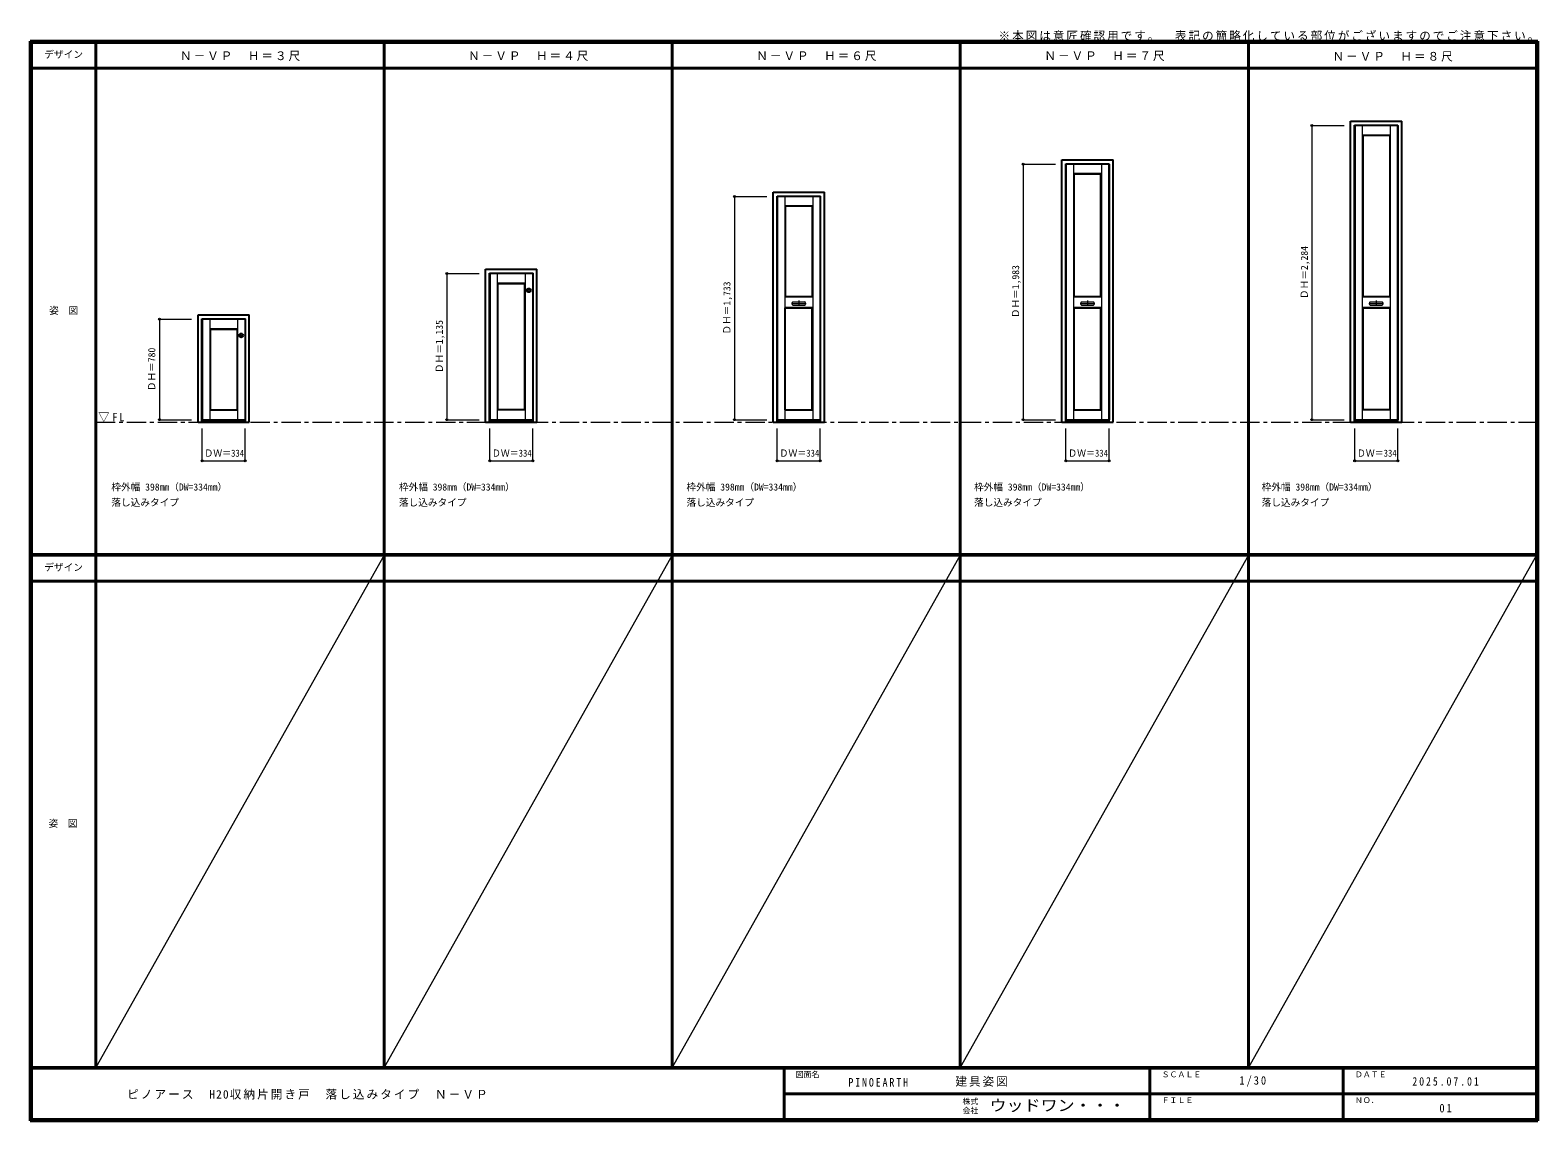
# Model space of a CAD drawing. Units: millimetres, scale not verified. Extents: x -6000 to 5700, y -4205 to 4260.
import ezdxf
from ezdxf.enums import TextEntityAlignment as Align

# ---------------------------------------------------------------- set-up
doc = ezdxf.new("R2010")
doc.units = ezdxf.units.MM
doc.header["$LTSCALE"] = 30
doc.header["$PDMODE"] = 32
doc.header["$PDSIZE"] = 15
doc.linetypes.add('CHAIN1', pattern=[8, 5, -1, 1, -1])
doc.linetypes.add('CHAIN2', pattern=[12, 9, -1, 1, -1])
for name, color, linetype, lineweight in [('0-1_通り芯', 4, 'CHAIN1', 9), ('0-2_扉', 3, 'Continuous', 25), ('0-3_仕上げ', 7, 'Continuous', 18), ('0-4_枠', 3, 'Continuous', 25), ('0-7_取手', 3, 'Continuous', 25), ('0-B_寸法', 7, 'Continuous', 9), ('F-1_枠', 6, 'Continuous', 40), ('F-A_文字', 7, 'Continuous', 18)]:
    doc.layers.add(name, color=color, linetype=linetype, lineweight=lineweight)
doc.layers.add('0-A_文字', color=7, linetype='Continuous')
doc.styles.add('ＭＳ ゴシック', font='')
doc.styles.get('ＭＳ ゴシック').set_extended_font_data('MS Gothic')

msp = doc.modelspace()

# ---------------------------------------------------------------- linework, layer by layer
at = {"layer": '0-1_通り芯'}
for p, q in [((-92.84, 2139.5), (22.67, 2139.5)), ((-35.2, 2161.93), (-35.2, 2120.96)), ((2147.56, 2139.5), (2263.07, 2139.5)), ((2205.2, 2161.93), (2205.2, 2120.96)), ((4387.96, 2139.5), (4503.47, 2139.5)), ((4445.6, 2161.93), (4445.6, 2120.96))]:
    msp.add_line(p, q, dxfattribs=at)
at = {"layer": '0-1_通り芯', "color": 7, "lineweight": 18}
msp.add_line((-5490, 1218), (5700, 1218), dxfattribs=at)
at = {"layer": '0-2_扉'}
for p, q in [((4278.6, 3521), (4278.6, 1237)), ((4612.6, 3521), (4278.6, 3521)), ((4612.6, 3521), (4612.6, 1237)), ((2372.2, 3220), (2038.2, 3220)), ((2038.2, 3220), (2038.2, 1237)), ((2372.2, 3220), (2372.2, 1237)), ((131.8, 2970), (-202.2, 2970)), ((-202.2, 2970), (-202.2, 1237)), ((131.8, 2970), (131.8, 1237)), ((-2099.8, 2372), (-2433.8, 2372)), ((-2433.8, 2372), (-2433.8, 1237)), ((-2099.8, 2372), (-2099.8, 1237)), ((-4331.4, 2017), (-4665.4, 2017)), ((-4665.4, 2017), (-4665.4, 1237)), ((-4331.4, 2017), (-4331.4, 1237)), ((-4665.4, 1237), (-4331.4, 1237)), ((-2433.8, 1237), (-2099.8, 1237)), ((-202.2, 1237), (131.8, 1237)), ((2038.2, 1237), (2372.2, 1237)), ((4278.6, 1237), (4612.6, 1237))]:
    msp.add_line(p, q, dxfattribs=at)
at = {"layer": '0-3_仕上げ'}
for p, q in [((4337.1, 3521), (4337.1, 1237)), ((4554.1, 3521), (4554.1, 1237)), ((4337.1, 3448), (4554.1, 3448)), ((4337.1, 3448), (4341.1, 3444)), ((4554.1, 3448), (4550.1, 3444)), ((2096.7, 3220), (2096.7, 1237)), ((2313.7, 3220), (2313.7, 1237)), ((2313.7, 3147), (2096.7, 3147)), ((2096.7, 3147), (2100.7, 3143)), ((2313.7, 3147), (2309.7, 3143)), ((-143.7, 2970), (-143.7, 1237)), ((73.3, 2970), (73.3, 1237)), ((73.3, 2897), (-143.7, 2897)), ((-143.7, 2897), (-139.7, 2893)), ((73.3, 2897), (69.3, 2893)), ((-2375.3, 2372), (-2375.3, 1237)), ((-2158.3, 2372), (-2158.3, 1237)), ((-2375.3, 2299), (-2158.3, 2299)), ((-2375.3, 2299), (-2371.3, 2295)), ((-2158.3, 2299), (-2162.3, 2295)), ((-143.7, 2189.5), (-139.7, 2193.5)), ((-143.7, 2189.5), (73.3, 2189.5)), ((-143.7, 2109.5), (73.3, 2109.5)), ((-143.7, 2109.5), (-139.7, 2105.5)), ((-80.77, 2151.5), (10.37, 2151.5)), ((-80.77, 2125.5), (10.37, 2125.5)), ((69.3, 2193.5), (73.3, 2189.5)), ((73.3, 2109.5), (69.3, 2105.5)), ((2096.7, 2189.5), (2100.7, 2193.5)), ((2096.7, 2189.5), (2313.7, 2189.5)), ((2096.7, 2109.5), (2313.7, 2109.5)), ((2096.7, 2109.5), (2100.7, 2105.5)), ((2159.63, 2151.5), (2250.77, 2151.5)), ((2159.63, 2125.5), (2250.77, 2125.5)), ((2313.7, 2189.5), (2309.7, 2193.5)), ((2313.7, 2109.5), (2309.7, 2105.5)), ((4337.1, 2189.5), (4341.1, 2193.5)), ((4337.1, 2189.5), (4554.1, 2189.5)), ((4337.1, 2109.5), (4554.1, 2109.5)), ((4337.1, 2109.5), (4341.1, 2105.5)), ((4400.03, 2151.5), (4491.17, 2151.5)), ((4400.03, 2125.5), (4491.17, 2125.5)), ((4554.1, 2189.5), (4550.1, 2193.5)), ((4554.1, 2109.5), (4550.1, 2105.5)), ((-4606.9, 2017), (-4606.9, 1237)), ((-4389.9, 2017), (-4389.9, 1237)), ((-4606.9, 1944), (-4602.9, 1940)), ((-4606.9, 1944), (-4389.9, 1944)), ((-4389.9, 1944), (-4393.9, 1940)), ((-4606.9, 1310), (-4602.9, 1314)), ((-4606.9, 1310), (-4389.9, 1310)), ((-4393.9, 1314), (-4389.9, 1310)), ((-2375.3, 1310), (-2371.3, 1314)), ((-2158.3, 1310), (-2375.3, 1310)), ((-2162.3, 1314), (-2158.3, 1310)), ((-143.7, 1310), (-139.7, 1314)), ((-143.7, 1310), (73.3, 1310)), ((69.3, 1314), (73.3, 1310)), ((2096.7, 1310), (2100.7, 1314)), ((2096.7, 1310), (2313.7, 1310)), ((2309.7, 1314), (2313.7, 1310)), ((4337.1, 1310), (4341.1, 1314)), ((4554.1, 1310), (4337.1, 1310)), ((4550.1, 1314), (4554.1, 1310))]:
    msp.add_line(p, q, dxfattribs=at)
at = {"layer": '0-3_仕上げ', "color": 3, "lineweight": 25}
for p, q in [((4341.1, 3444), (4550.1, 3444)), ((4341.1, 3444), (4341.1, 2193.5)), ((4550.1, 3444), (4550.1, 2193.5)), ((2309.7, 3143), (2100.7, 3143)), ((2100.7, 2193.5), (2100.7, 3143)), ((2309.7, 2193.5), (2309.7, 3143)), ((69.3, 2893), (-139.7, 2893)), ((-139.7, 2893), (-139.7, 2193.5)), ((69.3, 2893), (69.3, 2193.5)), ((-2371.3, 1314), (-2371.3, 2295)), ((-2371.3, 2295), (-2162.3, 2295)), ((-2162.3, 1314), (-2162.3, 2295)), ((-139.7, 2193.5), (69.3, 2193.5)), ((2100.7, 2193.5), (2309.7, 2193.5)), ((4341.1, 2193.5), (4550.1, 2193.5)), ((-139.7, 1314), (-139.7, 2105.5)), ((-139.7, 2105.5), (69.3, 2105.5)), ((69.3, 1314), (69.3, 2105.5)), ((2309.7, 1314), (2309.7, 2105.5)), ((4341.1, 2105.5), (4341.1, 1314)), ((4341.1, 2105.5), (4550.1, 2105.5)), ((4550.1, 2105.5), (4550.1, 1314)), ((-4602.9, 1940), (-4602.9, 1314)), ((-4602.9, 1940), (-4393.9, 1940)), ((-4393.9, 1940), (-4393.9, 1314)), ((-4602.9, 1314), (-4393.9, 1314)), ((-2162.3, 1314), (-2371.3, 1314)), ((-139.7, 1314), (69.3, 1314)), ((2100.7, 1314), (2309.7, 1314)), ((4550.1, 1314), (4341.1, 1314))]:
    msp.add_line(p, q, dxfattribs=at)
at = {"layer": '0-3_仕上げ', "color": 4, "lineweight": 9}
for p, q in [((4278.6, 918), (4278.6, 1168)), ((4612.6, 918), (4612.6, 1168)), ((4278.6, 918), (4612.6, 918))]:
    msp.add_line(p, q, dxfattribs=at)
at = {"layer": '0-3_仕上げ', "color": 3, "lineweight": 25}
msp.add_lwpolyline([(2100.7, 1314), (2100.7, 2105.5), (2309.7, 2105.5)], dxfattribs=at)
at = {"layer": '0-3_仕上げ'}
for centre, start, end in [((-73.11, 2138.5), 120.51484, 239.48516), ((2.71, 2138.5), 300.51484, 59.48516), ((2167.29, 2138.5), 120.51484, 239.48516), ((2243.11, 2138.5), 300.51484, 59.48516), ((4407.69, 2138.5), 120.51484, 239.48516), ((4483.51, 2138.5), 300.51484, 59.48516)]:
    msp.add_arc(centre, 15.09, start, end, dxfattribs=at)
for p in [(4278.6, 918), (4612.6, 918)]:
    msp.add_point(p, dxfattribs=at)
at = {"layer": '0-4_枠'}
for p, q in [((4246.6, 1218), (4246.6, 3554)), ((4246.6, 3554), (4644.6, 3554)), ((4276.6, 1218), (4276.6, 3524)), ((4276.6, 3524), (4614.6, 3524)), ((4614.6, 1218), (4614.6, 3524)), ((4644.6, 1218), (4644.6, 3554)), ((2006.2, 1218), (2006.2, 3253)), ((2006.2, 3253), (2404.2, 3253)), ((2036.2, 1218), (2036.2, 3223)), ((2036.2, 3223), (2374.2, 3223)), ((2374.2, 1218), (2374.2, 3223)), ((2404.2, 1218), (2404.2, 3253)), ((-234.2, 1218), (-234.2, 3003)), ((-234.2, 3003), (163.8, 3003)), ((-204.2, 1218), (-204.2, 2973)), ((-204.2, 2973), (133.8, 2973)), ((133.8, 1218), (133.8, 2973)), ((163.8, 1218), (163.8, 3003)), ((-2465.8, 1218), (-2465.8, 2405)), ((-2465.8, 2405), (-2067.8, 2405)), ((-2435.8, 1218), (-2435.8, 2375)), ((-2435.8, 2375), (-2097.8, 2375)), ((-2097.8, 1218), (-2097.8, 2375)), ((-2067.8, 1218), (-2067.8, 2405)), ((-4697.4, 1218), (-4697.4, 2050)), ((-4697.4, 2050), (-4299.4, 2050)), ((-4667.4, 1218), (-4667.4, 2020)), ((-4667.4, 2020), (-4329.4, 2020)), ((-4329.4, 1218), (-4329.4, 2020)), ((-4299.4, 1218), (-4299.4, 2050)), ((-4697.4, 1218), (-4299.4, 1218)), ((-4667.4, 1233), (-4329.4, 1233)), ((-2465.8, 1218), (-2067.8, 1218)), ((-2435.8, 1233), (-2097.8, 1233)), ((-234.2, 1218), (163.8, 1218)), ((-204.2, 1233), (133.8, 1233)), ((2006.2, 1218), (2404.2, 1218)), ((2036.2, 1233), (2374.2, 1233)), ((4246.6, 1218), (4644.6, 1218)), ((4276.6, 1233), (4614.6, 1233))]:
    msp.add_line(p, q, dxfattribs=at)
at = {"layer": '0-7_取手', "linetype": 'CHAIN2'}
for p, q in [((-2140.41, 2251.61), (-2119.19, 2230.39)), ((-4373.01, 1901.61), (-4351.79, 1880.39))]:
    msp.add_line(p, q, dxfattribs=at)
at = {"layer": '0-7_取手'}
for centre in [(-2129.8, 2241), (-4362.4, 1891)]:
    msp.add_circle(centre, 15, dxfattribs=at)
at = {"layer": '0-B_寸法', "color": 4}
for p, q in [((3946.6, 3521), (3946.6, 1237)), ((3946.6, 3521), (4196.6, 3521)), ((1706.2, 3220), (1706.2, 1237)), ((1706.2, 3220), (1956.2, 3220)), ((-534.2, 2970), (-534.2, 1237)), ((-534.2, 2970), (-284.2, 2970)), ((-2765.8, 2372), (-2765.8, 1237)), ((-2765.8, 2372), (-2515.8, 2372)), ((-4997.4, 2017), (-4747.4, 2017)), ((-4997.4, 2017), (-4997.4, 1237)), ((-4997.4, 1237), (-4747.4, 1237)), ((-2765.8, 1237), (-2515.8, 1237)), ((-534.2, 1237), (-284.2, 1237)), ((1706.2, 1237), (1956.2, 1237)), ((3946.6, 1237), (4196.6, 1237)), ((-4665.4, 918), (-4665.4, 1168)), ((-4331.4, 918), (-4331.4, 1168)), ((-2433.8, 918), (-2433.8, 1168)), ((-2099.8, 918), (-2099.8, 1168)), ((-202.2, 918), (-202.2, 1168)), ((131.8, 918), (131.8, 1168)), ((2038.2, 918), (2038.2, 1168)), ((2372.2, 918), (2372.2, 1168)), ((-4665.4, 918), (-4331.4, 918)), ((-2433.8, 918), (-2099.8, 918)), ((-202.2, 918), (131.8, 918)), ((2038.2, 918), (2372.2, 918))]:
    msp.add_line(p, q, dxfattribs=at)
at = {"layer": '0-B_寸法'}
for p in [(3946.6, 3521), (1706.2, 3220), (-534.2, 2970), (-2765.8, 2372), (-4997.4, 2017), (-4997.4, 1237), (-2765.8, 1237), (-534.2, 1237), (1706.2, 1237), (3946.6, 1237), (-4665.4, 918), (-4331.4, 918), (-2433.8, 918), (-2099.8, 918), (-202.2, 918), (131.8, 918), (2038.2, 918), (2372.2, 918)]:
    msp.add_point(p, dxfattribs=at)
at = {"layer": 'F-1_枠'}
for p, q in [((-6000, 4175), (5700, 4175)), ((-6000, 4175), (-6000, -4205)), ((-6000, 4170), (5700, 4170)), ((-6000, 4165), (5700, 4165)), ((-5995, 4175), (-5995, -4205)), ((-5990, 4175), (-5990, -4205)), ((-5490, 4175), (-5490, -3790)), ((-3254, 4175), (-3254, -3790)), ((-1018, 4175), (-1018, -3790)), ((1218, 4175), (1218, -3790)), ((3454, 4175), (3454, -3790)), ((5690, 4175), (5690, -4205)), ((5695, 4175), (5695, -4205)), ((5700, 4175), (5700, -4205)), ((-6000, 3965), (5700, 3965)), ((-5990, 190.5), (5690, 190.5)), ((-5990, 187.5), (5690, 187.5)), ((-5990, 184.5), (5690, 184.5)), ((-5990, -15.5), (5690, -15.5)), ((5700, -3790), (-6000, -3790)), ((5700, -3795), (-6000, -3795)), ((-150, -3795), (-150, -4195)), ((2690, -3795), (2690, -4195)), ((4190, -3795), (4190, -4195)), ((-150, -3995), (5690, -3995.01)), ((5700, -4195), (-6000, -4195)), ((5700, -4200), (-6000, -4200)), ((5700, -4205), (-6000, -4205))]:
    msp.add_line(p, q, dxfattribs=at)
at = {"layer": 'F-A_文字'}
for p, q in [((-3254, 184.5), (-5490, -3790)), ((-1018, 184.5), (-3254, -3790)), ((1218, 184.5), (-1018, -3790)), ((3454, 184.5), (1218, -3790)), ((5690, 184.5), (3454, -3790))]:
    msp.add_line(p, q, dxfattribs=at)

# ---------------------------------------------------------------- texts
at = {"layer": '0-3_仕上げ', "style": 'ＭＳ ゴシック', "width": 0.9}
msp.add_text('ＤＷ＝334', height=54.99, dxfattribs=at).set_placement((4295.6, 933), align=Align.BOTTOM_LEFT)
at = {"layer": '0-A_文字', "style": 'ＭＳ ゴシック'}
for s, p in [('枠外幅 398mm（DW=334mm）', (-5370, 670.5)), ('枠外幅 398mm（DW=334mm）', (-3138.4, 670.5)), ('枠外幅 398mm（DW=334mm）', (-906.8, 670.5)), ('枠外幅 398mm（DW=334mm）', (1324.8, 670.5)), ('枠外幅 398mm（DW=334mm）', (3556.4, 670.5)), ('落し込みタイプ', (-5370, 550.5)), ('落し込みタイプ', (-3138.4, 550.5)), ('落し込みタイプ', (-906.8, 550.5)), ('落し込みタイプ', (1324.8, 550.5)), ('落し込みタイプ', (3556.4, 550.5))]:
    msp.add_text(s, height=54.99, dxfattribs=at).set_placement(p, align=Align.BOTTOM_LEFT)
at = {"layer": '0-A_文字', "char_height": 65.98, "attachment_point": 7, "style": 'ＭＳ ゴシック'}
for s, insert in [('\\T1.17;※本図は意匠確認用です。\u3000表記の簡略化している部位がございますのでご注意下さい。', (1515, 4175)), ('\\T1.17;Ｎ－ＶＰ\u3000Ｈ＝３尺', (-4837, 4020)), ('\\T1.17;Ｎ－ＶＰ\u3000Ｈ＝４尺', (-2601, 4020)), ('\\T1.17;Ｎ－ＶＰ\u3000Ｈ＝６尺', (-365, 4020)), ('\\T1.17;Ｎ－ＶＰ\u3000Ｈ＝７尺', (1871, 4020)), ('\\T1.17;Ｎ－ＶＰ\u3000Ｈ＝８尺', (4107, 4015.71)), ('\\T1.26;\\W0.95;▽FL', (-5471.25, 1218))]:
    msp.add_mtext(s, dxfattribs=dict(at, insert=insert))
at = {"layer": '0-B_寸法', "style": 'ＭＳ ゴシック'}
for s, p in [('ＤＨ＝2,284', (3931.6, 2172.75)), ('ＤＨ＝1,983', (1691.2, 2024.75)), ('ＤＨ＝1,733', (-549.2, 1897.25)), ('ＤＨ＝1,135', (-2780.8, 1598.25)), ('ＤＨ＝780', (-5012.4, 1458.25))]:
    msp.add_text(s, height=54.99, rotation=90, dxfattribs=at).set_placement(p, align=Align.BOTTOM_LEFT)
at = {"layer": '0-B_寸法', "style": 'ＭＳ ゴシック', "width": 0.9}
for p in [(-4648.4, 933), (-2416.8, 933), (-185.2, 933), (2055.2, 933)]:
    msp.add_text('ＤＷ＝334', height=54.99, dxfattribs=at).set_placement(p, align=Align.BOTTOM_LEFT)
at = {"layer": 'F-A_文字', "style": 'ＭＳ ゴシック'}
for s, height, p in [('デザイン', 54.99, (-5890, 4027.5)), ('姿\u3000図', 54.99, (-5852.5, 2040.25)), ('デザイン', 54.99, (-5890, 47)), ('姿\u3000図', 54.99, (-5857.5, -1940.25)), ('図面名', 43.99, (-60, -3880)), ('ＳＣＡＬＥ', 43.99, (2780, -3880)), ('ＤＡＴＥ', 43.99, (4280, -3880)), ('株式', 43.99, (1235, -4089)), ('ＦＩＬＥ', 43.99, (2780, -4080)), ('ＮＯ．', 43.99, (4280, -4080)), ('会社', 43.99, (1235, -4161))]:
    msp.add_text(s, height=height, dxfattribs=at).set_placement(p, align=Align.BOTTOM_LEFT)
at = {"layer": 'F-A_文字', "style": 'ＭＳ ゴシック', "width": 1.1}
msp.add_text('ウッドワン・・・', height=87.98, dxfattribs=at).set_placement((1445, -4155), align=Align.BOTTOM_LEFT)
at = {"layer": 'F-A_文字', "char_height": 65.98, "attachment_point": 7, "style": 'ＭＳ ゴシック'}
for s, insert in [('\\T1.17;建具姿図', (1180.42, -3940)), ('\\T1.38;\\W0.9;1/30', (3383.75, -3940)), ('\\T1.18;ピノアース\u3000H20収納片開き戸\u3000落し込みタイプ\u3000Ｎ－ＶＰ', (-5247.55, -4040)), ('\\T1.39;\\W0.85;PINOEARTH', (350, -3940)), ('\\T1.39;\\W0.85;2025.07.01', (4726.25, -3932.5)), ('\\T1.36;\\W0.9;01', (4936.25, -4140))]:
    msp.add_mtext(s, dxfattribs=dict(at, insert=insert))

doc.saveas('drawing.dxf')
